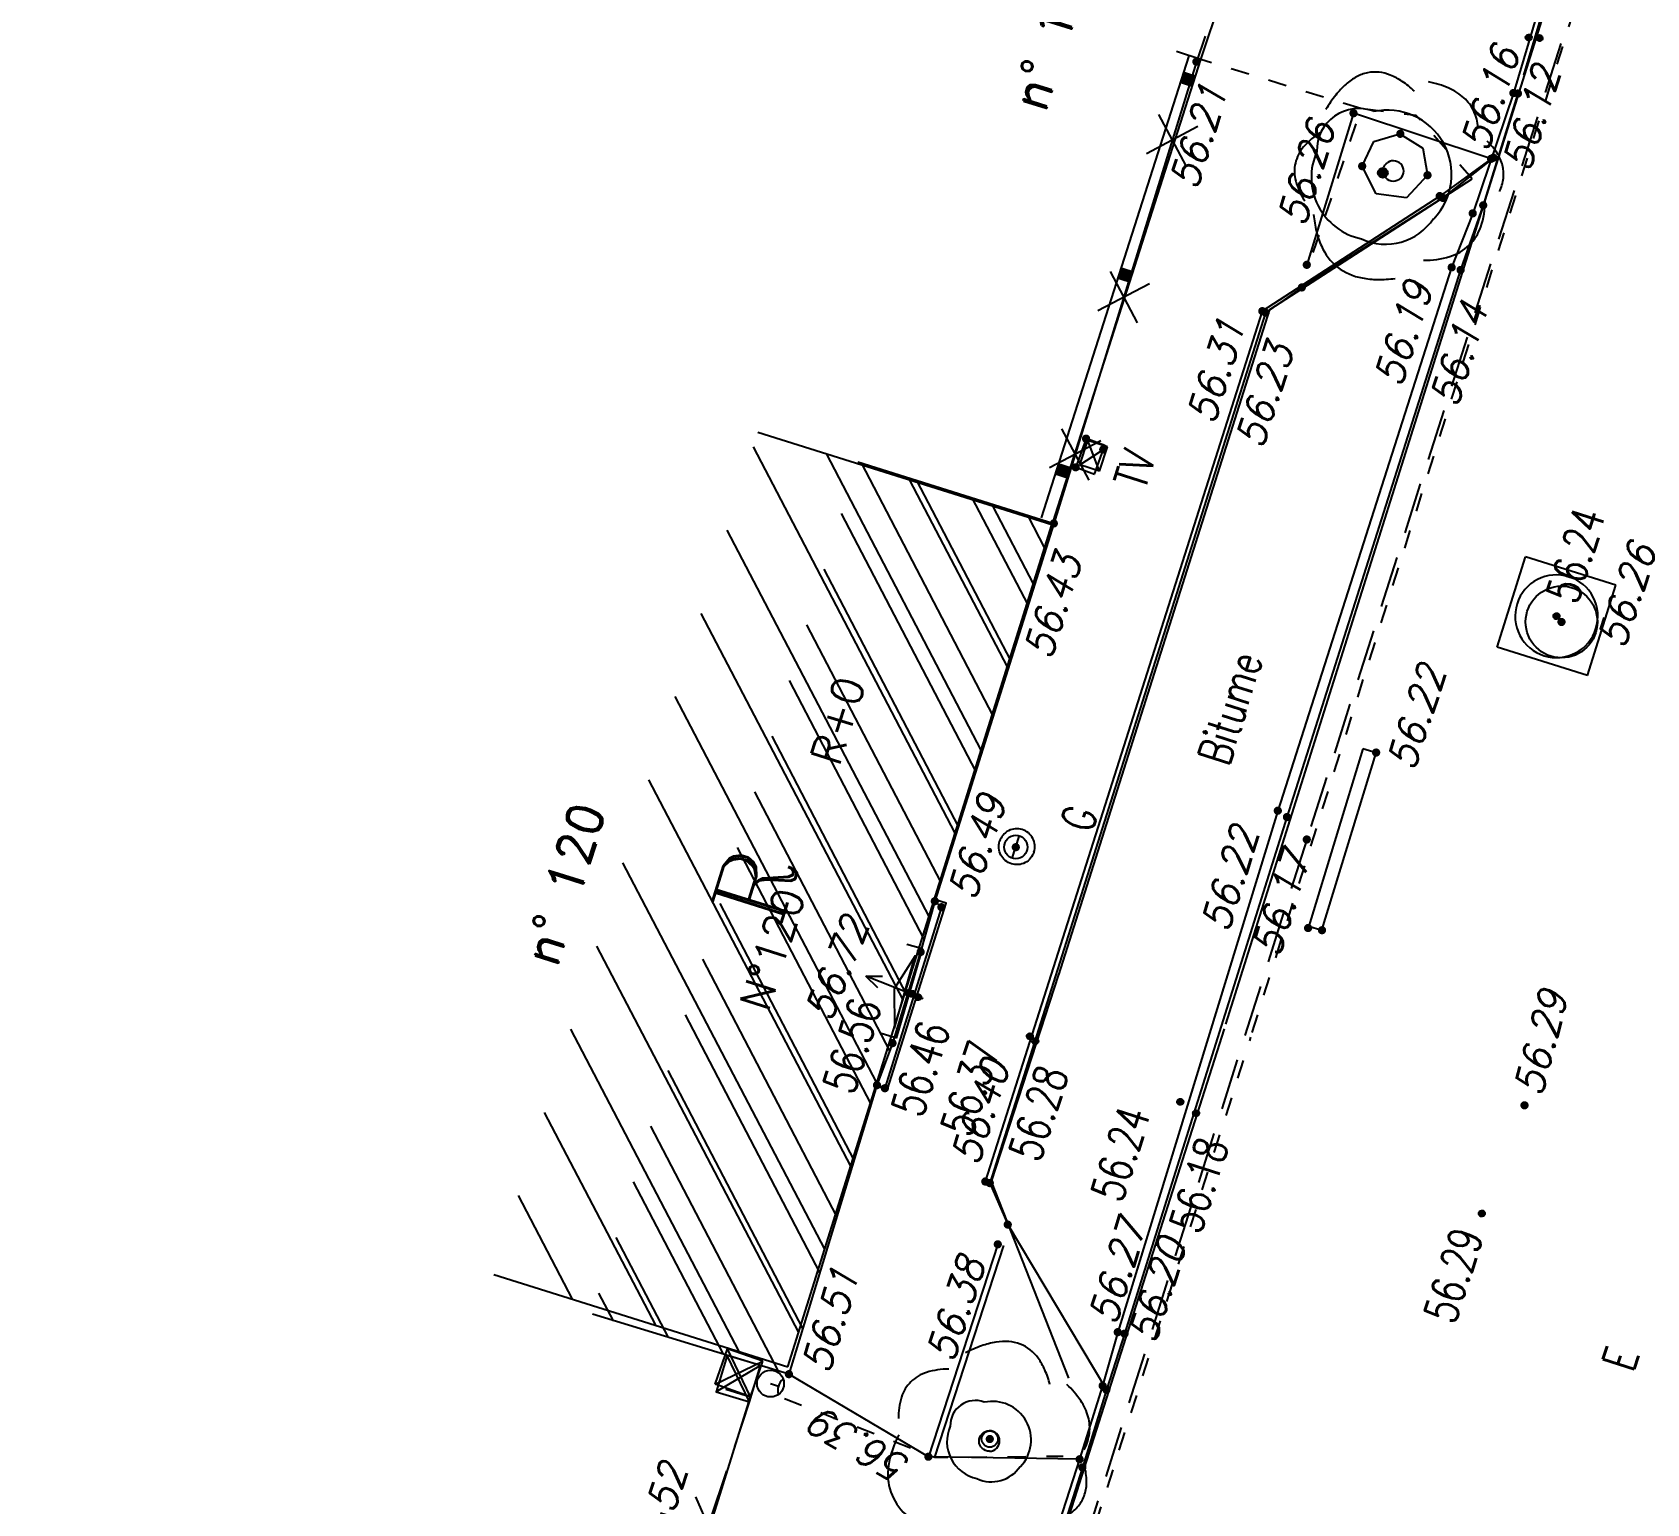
# Model space of a CAD drawing. Extents: x 661843 to 662062, y 6866352 to 6866909.
# Drawn here: x 661861.67 to 661877.38, y 6866415.74 to 6866430.06 of the extents above; entities that cross this region are included whole.
import ezdxf
from ezdxf.enums import TextEntityAlignment as Align

# ---------------------------------------------------------------- set-up
doc = ezdxf.new("R2010")
doc.units = 0
for name, pattern in [('CONTINU', [0]), ('DISCONTINU', [0.75, 0.5, -0.25]), ('JSI_TCO', [1, 0.5, 0.5]), ('JSI_TCO2', [1, 0.5, 0.5]), ('JSI_TIC', [0.2, 0.08, 0.01, -0.1, 0.01])]:
    doc.linetypes.add(name, pattern=pattern)
doc.layers.get('0').update_dxf_attribs({"linetype": 'CONTINUOUS'})
for name, color, linetype in [('ALTI', 140, 'CONTINUOUS'), ('BATI', 6, 'CONTINUOUS'), ('BORDURE', 7, 'CONTINU'), ('GEO_ALTI-PIC', 7, 'CONTINUOUS'), ('GEO_ALTI-PIC_REGARDS', 5, 'CONTINUOUS'), ('GEO_ALTI-PIC_SEUILS', 1, 'CONTINUOUS'), ('GEO_ALTICOT', 7, 'CONTINUOUS'), ('GEO_ARBRES', 3, 'CONTINUOUS'), ('GEO_BATI_DUR', 44, 'CONTINUOUS'), ('GEO_BATI_HACHURE', 44, 'CONTINUOUS'), ('GEO_BATI_NUMERO', 7, 'CONTINUOUS'), ('GEO_BATI_S', 44, 'CONTINUOUS'), ('GEO_BATI_SEUIL', 7, 'CONTINUOUS'), ('GEO_BATI_TEXTE', 7, 'CONTINUOUS'), ('GEO_BORDURE', 7, 'CONTINUOUS'), ('GEO_CHANGE_REVET', 252, 'DISCONTINU'), ('GEO_CLOTURE', 7, 'CONTINUOUS'), ('GEO_CLOTURE_S', 7, 'CONTINUOUS'), ('GEO_DIVERS', 7, 'CONTINUOUS'), ('GEO_ENTREE', 7, 'DISCONTINU'), ('GEO_EP_S', 5, 'CONTINUOUS'), ('GEO_ESCALIER', 7, 'CONTINUOUS'), ('GEO_GDF_S', 30, 'CONTINUOUS'), ('GEO_REGARD', 7, 'CONTINUOUS'), ('GEO_TROTTOIR_BAS', 7, 'CONTINUOUS'), ('GEO_TROTTOIR_BATEAU', 7, 'DISCONTINU'), ('GEO_TROTTOIR_HAUT', 252, 'CONTINUOUS'), ('HACHURE', 7, 'CONTINUOUS'), ('LIMITE', 7, 'CONTINUOUS'), ('OBJASS', 22, 'CONTINUOUS'), ('OBJDIVERS', 104, 'CONTINUOUS'), ('OBJEAU', 4, 'CONTINUOUS'), ('OBJGAZ', 30, 'CONTINUOUS'), ('TEXTE', 7, 'CONTINUOUS'), ('VEGETATION', 3, 'CONTINUOUS'), ('VOIRIE', 7, 'CONTINUOUS')]:
    doc.layers.add(name, color=color, linetype=linetype)
doc.styles.add('5-2', font='romand.shx', dxfattribs={"height": 0.35})
doc.styles.add('7-2', font='romanc.shx', dxfattribs={"height": 0.7})
doc.styles.add('ROMANS', font='romans.shx', dxfattribs={"width": 0.95, "oblique": 13.5, "height": 5})
doc.styles.get("Standard").update_dxf_attribs({"font": 'romans.shx'})

# ---------------------------------------------------------------- blocks, each defined once
blk = doc.blocks.new('PTTOPO')
at = {"color": 0, "const_width": 0.04}
blk.add_lwpolyline([(0, 0.02, 1), (0, -0.02, 1)], format="xyb", close=True, dxfattribs=at)
at = {"color": 0}
blk.add_point((0, 0), dxfattribs=at)
at = {"layer": 'GEO_ALTICOT', "style": 'ROMANS', "oblique": 13.5, "width": 0.95}
blk.add_attdef('ALT', text='', height=0.28, dxfattribs=at).set_placement((0.1, -0.1), align=Align.TOP_LEFT)
blk = doc.blocks.new('P350', base_point=(55.25, 52.5))
for p, q in [((56.249, 53.499), (55.25, 53.499)), ((55.25, 53.499), (55.25, 52.5)), ((56.249, 52.5), (56.249, 53.499)), ((55.25, 52.5), (56.249, 52.5))]:
    blk.add_line(p, q)
blk = doc.blocks.new('P402')
blk.add_circle((0, 0), 0.063)
for centre, radius, start, end in [((-0.09, 0.09), 0.814, 83.66, 186.35), ((0.18, 0.387), 0.544, 357.14, 109.34), ((0, -0.063), 0.833, 244.27, 30.44), ((-0.162, -0.09), 0.745, 173.05, 254.63)]:
    blk.add_arc(centre, radius, start, end)
blk = doc.blocks.new('P800')
blk.add_line((-0.148, 0), (0.148, 0))
blk.add_circle((0.002, 0), 0.152)
blk = doc.blocks.new('P013', base_point=(17.75, 45))
for p, q in [((17.709, 45.199), (17.75, 45.299)), ((17.75, 44.899), (17.75, 45.299)), ((17.75, 45.299), (17.789, 45.199))]:
    blk.add_line(p, q)
blk = doc.blocks.new('P401')
blk.add_circle((0, 0), 0.1062)
for centre, radius, start, end in [((-0.054, 0.054), 0.4878, 83.66, 186.35), ((0.108, 0.2322), 0.3258, 357.14, 109.34), ((0, -0.0378), 0.5004, 244.27, 30.44), ((-0.0972, -0.054), 0.4464, 173.05, 254.63)]:
    blk.add_arc(centre, radius, start, end)
blk = doc.blocks.new('P050', base_point=(17.75, 21))
blk.add_circle((17.75, 21), 0.349)
blk = doc.blocks.new('GEOCROIX')
at = {"color": 0, "linetype": 'BYBLOCK'}
for p, q in [((-0.5, 0.5), (0.5, -0.5)), ((-0.5, -0.5), (0.5, 0.5))]:
    blk.add_line(p, q, dxfattribs=at)
blk = doc.blocks.new('P361')
for p, q in [((0, 0.999), (0.999, 0)), ((0, 0), (0.999, 0.999))]:
    blk.add_line(p, q)
at = {"flags": 128}
blk.add_lwpolyline([(0.999, 0), (0.999, 0.999), (0, 0.999), (0, 0)], close=True, dxfattribs=at)
blk = doc.blocks.new('P051')
at = {"flags": 128}
blk.add_lwpolyline([(0, 0), (0, -0.081)], dxfattribs=at)
blk.add_circle((0, 0), 0.131)
blk.add_arc((0, -0.231), 0.15, 57.9336, 122.0664)
blk = doc.blocks.new('$B_200')
at = {"color": 0, "linetype": 'BYBLOCK', "flags": 128}
for points in [[(0, -0.5, -0.414214), (-0.5, 0, -0.414214), (0, 0.5)], [(0, -0.5, 0.414214), (0.5, 0, 0.414214), (0, 0.5)]]:
    blk.add_lwpolyline(points, format="xyb", dxfattribs=at)
blk = doc.blocks.new('$B_220')
at = {"color": 0, "linetype": 'BYBLOCK', "flags": 128}
for points in [[(0.2972, 0.2716, 0.039633), (0.2729, 0.3437, 0.053426), (0.2409, 0.4008, 0.147584), (0.1538, 0.4704, 0.071882), (0.0987, 0.4828, 0.058066), (0.0359, 0.4803, 0.043501), (-0.0346, 0.4629, 0.032041), (-0.1128, 0.4306)], [(-0.195, 0.3513, 0.077685), (-0.3026, 0.3364, 0.115926), (-0.3794, 0.2917, 0.119307), (-0.4255, 0.2171, 0.082378), (-0.4409, 0.1128)], [(0.4613, -0.0462, 0.087593), (0.487, 0.0333, 0.096392), (0.4819, 0.1128, 0.080457), (0.446, 0.1922, 0.056881), (0.3794, 0.2716)], [(-0.4409, 0.0334, 0.03619), (-0.4742, -0.0436, 0.046233), (-0.4922, -0.1156, 0.121403), (-0.4819, -0.2447, 0.119181), (-0.4102, -0.354, 0.044648), (-0.3512, -0.4012, 0.034835), (-0.2769, -0.4434)], [(0.3794, -0.3641, 0.076898), (0.4306, -0.3193, 0.090424), (0.4613, -0.2646, 0.083207), (0.4715, -0.2001, 0.062964), (0.4613, -0.1256)], [(-0.1128, -0.4434, 0.078382), (0.005, -0.498, 0.113914), (0.1127, -0.503, 0.115194), (0.21, -0.4583, 0.080222), (0.2972, -0.3641)]]:
    blk.add_lwpolyline(points, format="xyb", dxfattribs=at)
blk = doc.blocks.new('$B_030')
at = {"color": 0, "linetype": 'BYBLOCK', "flags": 128}
for points in [[(0, 0), (0, 1)], [(0, 1), (1, 1)], [(0, 1), (1, 0)], [(0, 0), (1, 1)], [(1, 0), (1, 1)], [(0, 0), (1, 0)]]:
    blk.add_lwpolyline(points, dxfattribs=at)
blk = doc.blocks.new('$B_020')
at = {"color": 0, "linetype": 'BYBLOCK', "flags": 128}
for points in [[(0, 0), (0, 1)], [(0, 1), (1, 1)], [(1, 0), (1, 1)], [(0, 0), (1, 0)]]:
    blk.add_lwpolyline(points, dxfattribs=at)
for points in [[(0.5, 0.0625, -0.4142136), (0.0625, 0.5, -0.4142136), (0.5, 0.9375)], [(0.5, 0.0625, 0.4142136), (0.9375, 0.5, 0.4142136), (0.5, 0.9375)]]:
    blk.add_lwpolyline(points, format="xyb", dxfattribs=at)
blk = doc.blocks.new('$B_028')
at = {"color": 0, "linetype": 'BYBLOCK', "flags": 128}
for points in [[(0, 0.5), (0, -0.5), (0.0938, -0.0625)], [(-0.5, -0.5), (-0.5, 0)], [(0.5, 0), (0.5, -0.5)], [(-0.0937, -0.0625), (0, -0.5)], [(-0.5, -0.5), (0.5, -0.5)]]:
    blk.add_lwpolyline(points, dxfattribs=at)
blk = doc.blocks.new('$B_027')
at = {"color": 0, "linetype": 'BYBLOCK', "flags": 128}
for points in [[(-0.5, -0.5), (0.5, -0.5), (0.5, -0.188)], [(-0.5, -0.5), (-0.5, -0.188)]]:
    blk.add_lwpolyline(points, dxfattribs=at)
blk.add_lwpolyline([(-0.406, -0.406), (0.406, -0.406), (0, -0.188)], close=True, dxfattribs=at)
blk = doc.blocks.new('$B_210')
at = {"linetype": 'CONTINUOUS'}
blk.add_hatch(color=0, dxfattribs=at).paths.add_polyline_path([(0, -0.5, -1), (0, 0.5, -1)])
at = {"color": 0, "linetype": 'BYBLOCK', "flags": 128}
blk.add_lwpolyline([(0, -0.5, -1), (0, 0.5, -1)], format="xyb", close=True, dxfattribs=at)
blk = doc.blocks.new('GEOCARR1')
at = {"const_width": 1}
blk.add_lwpolyline([(0, 0), (0, 1)], dxfattribs=at)

msp = doc.modelspace()

# ---------------------------------------------------------------- hatches: boundary and pattern name
at = {"layer": 'GEO_BATI_HACHURE'}
h = msp.add_hatch(dxfattribs=at)
h.set_pattern_fill('_U', color=256, scale=0.4, angle=-62.4747, style=0, pattern_type=0)
h.set_pattern_definition([(297.525304503, (0, 0), (0.354722726736, 0.184856125507), [])])
h.paths.add_polyline_path([(661871.611, 6866425.276), (661870.453, 6866421.599), (661870.315, 6866421.105), (661870.041, 6866420.218), (661869.89, 6866419.809), (661869.033, 6866416.996), (661867.12, 6866417.579), (661869.703, 6866425.876)])
at = {"layer": 'HACHURE', "linetype": 'CONTINUOUS', "ltscale": 2}
h = msp.add_hatch(dxfattribs=at)
h.set_pattern_fill('_USER', color=256, scale=0.6, angle=117.5895, style=0, pattern_type=0)
h.set_pattern_definition([(117.5895, (661958.265, 6866695.073), (-0.531773, -0.2778803), [])])
h.paths.add_polyline_path([(661869.024, 6866417.069), (661866.161, 6866417.966), (661868.731, 6866426.16), (661871.593, 6866425.262)])

# ---------------------------------------------------------------- linework, layer by layer
at = {"layer": 'BATI', "linetype": 'JSI_TCO2', "ltscale": 2, "elevation": 57.333, "flags": 128}
for points in [[(661871.593, 6866425.262), (661868.731, 6866426.16)], [(661869.024, 6866417.069), (661871.593, 6866425.262)], [(661866.161, 6866417.966), (661869.024, 6866417.069)]]:
    msp.add_lwpolyline(points, dxfattribs=at)
at = {"layer": 'BATI', "elevation": 57.333, "flags": 128}
msp.add_lwpolyline([(661869.882, 6866419.804), (661869.994, 6866419.769), (661870.562, 6866421.581), (661870.45, 6866421.616)], dxfattribs=at)
at = {"layer": 'BORDURE', "linetype": 'JSI_TCO', "ltscale": 2, "elevation": 57.333, "flags": 128}
for points in [[(661873.284, 6866420.403), (661876.968, 6866432.104), (661884.421, 6866455.611), (661886.063, 6866460.763), (661891.968, 6866479.359), (661905.43, 6866521.805), (661911.016, 6866539.446), (661911.398, 6866540.649, 0.028949), (661911.49, 6866541.018, 0.022625), (661911.552, 6866541.445, 0.017901), (661911.582, 6866541.928, 0.01438), (661911.581, 6866542.468, 0.023859), (661911.543, 6866542.974, 0.026093), (661911.459, 6866543.452, 0.033463), (661911.298, 6866543.982, 0.035211), (661911.071, 6866544.473, 0.044825), (661910.434, 6866545.419, 0.031728), (661909.86, 6866546.04, 0.020083), (661909.5, 6866546.357, 0.025489), (661909.157, 6866546.608, 0.032621), (661908.83, 6866546.794, 0.041564), (661908.52, 6866546.914), (661890.814, 6866552.024)], [(661845.99, 6866380.845), (661855.587, 6866378.808, 0.027837), (661855.92, 6866378.758, 0.020398), (661856.314, 6866378.738, 0.015403), (661856.767, 6866378.746, 0.011959), (661857.28, 6866378.783, 0.054554), (661858.024, 6866378.937, 0.047423), (661858.703, 6866379.231, 0.041287), (661859.364, 6866379.67, 0.015476), (661859.69, 6866379.943, 0.017391), (661859.981, 6866380.22, 0.019482), (661860.236, 6866380.501, 0.021695), (661860.454, 6866380.787, 0.044449), (661860.755, 6866381.309, 0.010857), (661861.089, 6866382.072, 0.008318), (661861.211, 6866382.386, 0.011712), (661861.303, 6866382.654), (661867.503, 6866402.271), (661873.272, 6866420.357)]]:
    msp.add_lwpolyline(points, format="xyb", dxfattribs=at)
for points in [[(661871.659, 6866420.882), (661873.714, 6866427.359), (661875.681, 6866428.63)], [(661871.757, 6866416.956), (661871.006, 6866418.872), (661871.66, 6866420.887)], [(661870.452, 6866416.187), (661871.126, 6866418.249)]]:
    msp.add_lwpolyline(points, dxfattribs=at)
at = {"layer": 'GEO_BATI_DUR'}
for p, q in [((661869.703, 6866425.876, 56.43), (661871.611, 6866425.276, 56.43)), ((661871.611, 6866425.276, 56.43), (661870.453, 6866421.599, 56.495)), ((661870.453, 6866421.599, 56.495), (661870.315, 6866421.105, 56.471)), ((661870.315, 6866421.105, 56.471), (661870.041, 6866420.218, 56.494)), ((661870.041, 6866420.218, 56.494), (661869.89, 6866419.809, 56.492)), ((661869.89, 6866419.809, 56.492), (661869.033, 6866416.996, 56.506)), ((661869.033, 6866416.996, 56.43), (661867.12, 6866417.579, 56.43))]:
    msp.add_line(p, q, dxfattribs=at)
at = {"layer": 'GEO_BORDURE'}
for points in [[(661875.867, 6866428.825, 56.251), (661874.528, 6866429.268, 56.257), (661874.073, 6866427.793, 56.306)], [(661871.066, 6866418.26, 56.378), (661870.39, 6866416.193, 56.393)], [(661871.862, 6866416.168, 56.345), (661870.39, 6866416.193, 56.393), (661869.033, 6866416.996, 56.506)]]:
    msp.add_polyline3d(points, dxfattribs=at)
at = {"layer": 'GEO_CHANGE_REVET'}
for points in [[(661883.738, 6866452.611, 55.974), (661880.375, 6866441.993, 56.038), (661877.231, 6866432.09, 56.127), (661874.073, 6866422.2, 56.186), (661870.208, 6866409.956, 56.255), (661866.912, 6866399.637, 56.304), (661863.488, 6866388.881, 56.379), (661861.438, 6866382.509, 56.439), (661861.016, 6866381.209, 56.452), (661860.246, 6866380.082, 56.464), (661859.189, 6866379.216, 56.477), (661858.022, 6866378.726, 56.461), (661856.773, 6866378.523, 56.444), (661855.51, 6866378.62, 56.428), (661849.1, 6866379.976, 56.366)], [(661874.612, 6866428.753, 56.261), (661874.724, 6866428.994, 56.261), (661874.979, 6866429.069, 56.261), (661875.204, 6866428.928, 56.262), (661875.248, 6866428.665, 56.262), (661875.045, 6866428.444, 56.262), (661874.748, 6866428.485, 56.261), (661874.612, 6866428.753, 56.261)]]:
    msp.add_polyline3d(points, dxfattribs=at)
at = {"layer": 'GEO_CLOTURE'}
msp.add_polyline3d([(661872.999, 6866429.77, 56.208), (661871.611, 6866425.276, 56.43)], dxfattribs=at)
at = {"layer": 'GEO_ENTREE'}
for points in [[(661873.803, 6866432.15, 56.206), (661872.999, 6866429.77, 56.208)], [(661867.8, 6866414.157, 56.506), (661868.649, 6866416.727, 56.43)]]:
    msp.add_polyline3d(points, dxfattribs=at)
at = {"layer": 'GEO_ESCALIER'}
msp.add_polyline3d([(661870.453, 6866421.599, 56.495), (661870.517, 6866421.541, 56.484), (661869.967, 6866419.779, 56.491), (661869.89, 6866419.809, 56.492)], dxfattribs=at)
at = {"layer": 'GEO_TROTTOIR_BAS'}
for points in [[(661876.128, 6866429.46, 56.123), (661875.79, 6866428.372, 56.129), (661875.79, 6866428.372, 56.129), (661875.57, 6866427.743, 56.136), (661873.88, 6866422.418, 56.169), (661872.299, 6866417.39, 56.198)], [(661875.89, 6866428.835, 56.123), (661875.398, 6866428.444, 56.251)], [(661875.398, 6866428.444, 56.251), (661874.025, 6866427.573, 56.221), (661873.672, 6866427.327, 56.231), (661870.988, 6866418.856, 56.292), (661871.163, 6866418.452, 56.297), (661872.123, 6866416.844, 56.201)], [(661872.299, 6866417.39, 56.198), (661872.123, 6866416.844, 56.201), (661871.889, 6866416.089, 56.205), (661871.657, 6866415.356, 56.206)]]:
    msp.add_polyline3d(points, dxfattribs=at)
at = {"layer": 'GEO_TROTTOIR_BATEAU'}
msp.add_polyline3d([(661876.681, 6866431.3, 56.099), (661876.324, 6866430.117, 56.113), (661876.128, 6866429.46, 56.123)], dxfattribs=at)
at = {"layer": 'GEO_TROTTOIR_HAUT'}
for points in [[(661883.409, 6866452.715, 56.111), (661880.671, 6866443.944, 56.158), (661880.47, 6866443.326, 56.092), (661879.879, 6866441.499, 56.082), (661879.408, 6866439.919, 56.094), (661879.19, 6866439.226, 56.172), (661876.926, 6866432.166, 56.239), (661876.639, 6866431.299, 56.166), (661876.378, 6866430.445, 56.164), (661876.084, 6866429.465, 56.164), (661875.688, 6866428.294, 56.251)], [(661875.867, 6866428.825, 56.251), (661875.367, 6866428.462, 56.282), (661873.64, 6866427.342, 56.309)], [(661875.688, 6866428.294, 56.251), (661875.483, 6866427.768, 56.193), (661873.791, 6866422.48, 56.221), (661872.233, 6866417.405, 56.27), (661872.086, 6866416.883, 56.333), (661871.862, 6866416.168, 56.345), (661871.598, 6866415.354, 56.289), (661871.262, 6866414.264, 56.294), (661871.059, 6866413.56, 56.297), (661870.8, 6866412.889, 56.355), (661869.941, 6866410.03, 56.365), (661869.006, 6866407.106, 56.374), (661868.74, 6866406.372, 56.317), (661868.015, 6866404.033, 56.339), (661867.796, 6866403.364, 56.401), (661867.596, 6866402.776, 56.407)], [(661873.64, 6866427.342, 56.309), (661870.944, 6866418.871, 56.399)]]:
    msp.add_polyline3d(points, dxfattribs=at)
at = {"layer": 'LIMITE', "ltscale": 2, "elevation": 57.333, "flags": 128}
msp.add_lwpolyline([(661871.492, 6866425.33), (661872.928, 6866429.828)], dxfattribs=at)
at = {"layer": 'LIMITE', "linetype": 'CONTINUOUS', "ltscale": 2, "elevation": 57.333, "flags": 128}
msp.add_lwpolyline([(661871.606, 6866425.293), (661873.042, 6866429.791)], dxfattribs=at)
at = {"layer": 'VOIRIE', "linetype": 'JSI_TIC', "ltscale": 2, "elevation": 57.333, "flags": 128}
for points in [[(661873.542, 6866420.322), (661877.226, 6866432.022), (661884.678, 6866455.529), (661886.321, 6866460.681), (661892.226, 6866479.277), (661905.688, 6866521.724), (661911.273, 6866539.365), (661911.655, 6866540.567, 0.028529), (661911.754, 6866540.958, 0.022609), (661911.819, 6866541.407, 0.018086), (661911.852, 6866541.913, 0.014656), (661911.851, 6866542.476, 0.023976), (661911.811, 6866543.009, 0.026092), (661911.721, 6866543.513, 0.033534), (661911.55, 6866544.079, 0.035162), (661911.308, 6866544.603, 0.044895), (661910.643, 6866545.59, 0.031859), (661910.046, 6866546.235, 0.020254), (661909.668, 6866546.568, 0.025386), (661909.305, 6866546.834, 0.03313), (661908.943, 6866547.04, 0.041214), (661908.595, 6866547.174), (661890.889, 6866552.284)], [(661845.901, 6866380.588), (661855.531, 6866378.544, 0.027666), (661855.89, 6866378.49, 0.020699), (661856.31, 6866378.468, 0.015349), (661856.778, 6866378.476, 0.012006), (661857.305, 6866378.514, 0.054512), (661858.107, 6866378.68, 0.047216), (661858.83, 6866378.992, 0.041441), (661859.531, 6866379.458, 0.01561), (661859.873, 6866379.744, 0.017458), (661860.177, 6866380.035, 0.019452), (661860.445, 6866380.331, 0.021531), (661860.676, 6866380.633, 0.044427), (661861, 6866381.196, 0.010996), (661861.341, 6866381.975, 0.008346), (661861.466, 6866382.296, 0.011644), (661861.561, 6866382.573), (661867.76, 6866402.19), (661873.53, 6866420.275)]]:
    msp.add_lwpolyline(points, format="xyb", dxfattribs=at)
for points in [[(661874.6, 6866429.313), (661873.042, 6866429.791)], [(661875.681, 6866428.63), (661875.139, 6866429.245), (661874.6, 6866429.313), (661874.084, 6866427.763)], [(661868.989, 6866416.761), (661870.452, 6866416.187), (661871.703, 6866416.198)]]:
    msp.add_lwpolyline(points, dxfattribs=at)

# ---------------------------------------------------------------- block references
at = {"layer": 'ALTI', "linetype": 'CONTINUOUS'}
for p, xscale, yscale, rotation in [((661876.233, 6866430.006, 57.333), 0.0600000000047687, 0.0600000000047687, 72.5231406608875), ((661876.337, 6866430, 57.333), 0.0600000000047687, 0.0600000000047687, 72.5231406608875), ((661876.503, 6866424.373, 57.333), 0.0599999996167889, 0.0599999996167889, 72.52317737356431), ((661870.233, 6866420.698, 57.333), 0.0600000002587579, 0.0600000002587579, 72.58417245097094), ((661870.29, 6866420.665, 57.333), 0.0600000002587579, 0.0600000002587579, 72.58417245097094), ((661871.377, 6866420.284, 57.333), 0.0599999995882398, 0.0599999995882398, 72.02121685120248), ((661871.431, 6866420.237, 57.333), 0.0599999995882398, 0.0599999995882398, 72.02121685120248), ((661872.842, 6866419.646, 57.333), 0.0600000000133975, 0.0600000000133975, 72.30699656637948), ((661872.995, 6866419.535, 57.333), 0.0600000000133975, 0.0600000000133975, 72.30699656637948), ((661875.777, 6866418.56, 57.333), 0.0599999996996424, 0.0599999996996424, 72.30692727483465)]:
    msp.add_blockref('$B_210', p, dxfattribs=dict(at, xscale=xscale, yscale=yscale, rotation=rotation))
at = {"layer": 'GEO_ALTI-PIC'}
ref = msp.add_blockref('PTTOPO', (661876.084, 6866429.465, 56.164), dxfattribs=at)
ref.add_attrib('ALT', '56.16', dxfattribs={"layer": 'GEO_ALTICOT', "height": 0.28, "rotation": 72.0122, "style": 'ROMANS', "oblique": 13.5, "width": 0.95}).set_placement((661875.566, 6866428.969, 56.164), align=Align.TOP_LEFT)
ref = msp.add_blockref('PTTOPO', (661872.999, 6866429.77, 56.208), dxfattribs=at)
ref.add_attrib('ALT', '56.21', dxfattribs={"layer": 'GEO_ALTICOT', "height": 0.28, "rotation": 72.8385, "style": 'ROMANS', "oblique": 13.5, "width": 0.95}).set_placement((661872.734, 6866428.595, 56.208), align=Align.TOP_LEFT)
ref = msp.add_blockref('PTTOPO', (661876.128, 6866429.46, 56.123), dxfattribs=at)
ref.add_attrib('ALT', '56.12', dxfattribs={"layer": 'GEO_ALTICOT', "height": 0.28, "rotation": 72.7042, "style": 'ROMANS', "oblique": 13.5, "width": 0.95}).set_placement((661875.973, 6866428.773, 56.123), align=Align.TOP_LEFT)
ref = msp.add_blockref('PTTOPO', (661874.528, 6866429.268, 56.257), dxfattribs=at)
ref.add_attrib('ALT', '56.26', dxfattribs={"layer": 'GEO_ALTICOT', "height": 0.28, "rotation": 72.8522, "style": 'ROMANS', "oblique": 13.5, "width": 0.95}).set_placement((661873.784, 6866428.238, 56.257), align=Align.TOP_LEFT)
for p in [(661874.983, 6866429.068, 56.26), (661875.867, 6866428.825, 56.251), (661875.89, 6866428.835, 56.123), (661874.612, 6866428.753, 56.261), (661874.813, 6866428.688, 56.248), (661875.248, 6866428.665, 56.262), (661875.367, 6866428.462, 56.282), (661875.398, 6866428.444, 56.251), (661875.79, 6866428.372, 56.129), (661875.688, 6866428.294, 56.251), (661874.073, 6866427.793, 56.306), (661874.025, 6866427.573, 56.221), (661871.925, 6866426.101, 56.429), (661872.092, 6866425.995, 56.412), (661871.824, 6866425.822, 56.429), (661871.241, 6866422.125, 56.419), (661874.073, 6866422.2, 56.186), (661870.517, 6866421.541, 56.484), (661874.086, 6866421.338, 56.231), (661874.221, 6866421.317, 56.234), (661870.315, 6866421.105, 56.471), (661870.041, 6866420.218, 56.494), (661869.89, 6866419.809, 56.492), (661869.967, 6866419.779, 56.491), (661870.988, 6866418.856, 56.292), (661871.163, 6866418.452, 56.297), (661872.086, 6866416.883, 56.333), (661872.123, 6866416.844, 56.201), (661870.988, 6866416.365, 56.359), (661871.862, 6866416.168, 56.345), (661871.889, 6866416.089, 56.205)]:
    msp.add_blockref('PTTOPO', p, dxfattribs=at)
ref = msp.add_blockref('PTTOPO', (661875.483, 6866427.768, 56.193), dxfattribs=at)
ref.add_attrib('ALT', '56.19', dxfattribs={"layer": 'GEO_ALTICOT', "height": 0.28, "rotation": 72.2604, "style": 'ROMANS', "oblique": 13.5, "width": 0.95}).set_placement((661874.723, 6866426.679, 56.193), align=Align.TOP_LEFT)
ref = msp.add_blockref('PTTOPO', (661875.57, 6866427.743, 56.136), dxfattribs=at)
ref.add_attrib('ALT', '56.14', dxfattribs={"layer": 'GEO_ALTICOT', "height": 0.28, "rotation": 72.3904, "style": 'ROMANS', "oblique": 13.5, "width": 0.95}).set_placement((661875.267, 6866426.48, 56.136), align=Align.TOP_LEFT)
ref = msp.add_blockref('PTTOPO', (661873.64, 6866427.342, 56.309), dxfattribs=at)
ref.add_attrib('ALT', '56.31', dxfattribs={"layer": 'GEO_ALTICOT', "height": 0.28, "rotation": 72.3441, "style": 'ROMANS', "oblique": 13.5, "width": 0.95}).set_placement((661872.902, 6866426.316, 56.309), align=Align.TOP_LEFT)
ref = msp.add_blockref('PTTOPO', (661873.672, 6866427.327, 56.231), dxfattribs=at)
ref.add_attrib('ALT', '56.23', dxfattribs={"layer": 'GEO_ALTICOT', "height": 0.28, "rotation": 72.4204, "style": 'ROMANS', "oblique": 13.5, "width": 0.95}).set_placement((661873.374, 6866426.077, 56.231), align=Align.TOP_LEFT)
ref = msp.add_blockref('PTTOPO', (661871.611, 6866425.276, 56.43), dxfattribs=at)
ref.add_attrib('ALT', '56.43', dxfattribs={"layer": 'GEO_ALTICOT', "height": 0.28, "rotation": 72.5253, "style": 'ROMANS', "oblique": 13.5, "width": 0.95}).set_placement((661871.315, 6866424.025, 56.43), align=Align.TOP_LEFT)
ref = msp.add_blockref('PTTOPO', (661874.748, 6866423.046, 56.224), dxfattribs=at)
ref.add_attrib('ALT', '56.22', dxfattribs={"layer": 'GEO_ALTICOT', "height": 0.28, "rotation": 72, "style": 'ROMANS', "oblique": 13.5, "width": 0.95}).set_placement((661874.848, 6866422.946, 56.224), align=Align.TOP_LEFT)
ref = msp.add_blockref('PTTOPO', (661870.453, 6866421.599, 56.495), dxfattribs=at)
ref.add_attrib('ALT', '56.49', dxfattribs={"layer": 'GEO_ALTICOT', "height": 0.28, "rotation": 72.5253, "style": 'ROMANS', "oblique": 13.5, "width": 0.95}).set_placement((661870.577, 6866421.681, 56.495), align=Align.TOP_LEFT)
ref = msp.add_blockref('PTTOPO', (661873.791, 6866422.48, 56.221), dxfattribs=at)
ref.add_attrib('ALT', '56.22', dxfattribs={"layer": 'GEO_ALTICOT', "height": 0.28, "rotation": 72.9349, "style": 'ROMANS', "oblique": 13.5, "width": 0.95}).set_placement((661873.04, 6866421.369, 56.221), align=Align.TOP_LEFT)
ref = msp.add_blockref('PTTOPO', (661873.88, 6866422.418, 56.169), dxfattribs=at)
ref.add_attrib('ALT', '56.17', dxfattribs={"layer": 'GEO_ALTICOT', "height": 0.28, "rotation": 72.5418, "style": 'ROMANS', "oblique": 13.5, "width": 0.95}).set_placement((661873.536, 6866421.13, 56.169), align=Align.TOP_LEFT)
ref = msp.add_blockref('PTTOPO', (661876.192, 6866419.613, 56.287), dxfattribs=at)
ref.add_attrib('ALT', '56.29', dxfattribs={"layer": 'GEO_ALTICOT', "height": 0.28, "rotation": 75.475, "style": 'ROMANS', "oblique": 13.5, "width": 0.95}).set_placement((661876.086, 6866419.76, 56.287), align=Align.TOP_LEFT)
ref = msp.add_blockref('PTTOPO', (661870.944, 6866418.871, 56.399), dxfattribs=at)
ref.add_attrib('ALT', '56.40', dxfattribs={"layer": 'GEO_ALTICOT', "height": 0.28, "rotation": 72.3441, "style": 'ROMANS', "oblique": 13.5, "width": 0.95}).set_placement((661870.606, 6866419.101, 56.399), align=Align.TOP_LEFT)
ref = msp.add_blockref('PTTOPO', (661872.233, 6866417.405, 56.27), dxfattribs=at)
ref.add_attrib('ALT', '56.27', dxfattribs={"layer": 'GEO_ALTICOT', "height": 0.28, "rotation": 73.0971, "style": 'ROMANS', "oblique": 13.5, "width": 0.95}).set_placement((661871.946, 6866417.545, 56.27), align=Align.TOP_LEFT)
ref = msp.add_blockref('PTTOPO', (661872.299, 6866417.39, 56.198), dxfattribs=at)
ref.add_attrib('ALT', '56.20', dxfattribs={"layer": 'GEO_ALTICOT', "height": 0.28, "rotation": 72.5418, "style": 'ROMANS', "oblique": 13.5, "width": 0.95}).set_placement((661872.33, 6866417.367, 56.198), align=Align.TOP_LEFT)
ref = msp.add_blockref('PTTOPO', (661871.066, 6866418.26, 56.378), dxfattribs=at)
ref.add_attrib('ALT', '56.38', dxfattribs={"layer": 'GEO_ALTICOT', "height": 0.28, "rotation": 71.8984, "style": 'ROMANS', "oblique": 13.5, "width": 0.95}).set_placement((661870.365, 6866417.188, 56.378), align=Align.TOP_LEFT)
ref = msp.add_blockref('PTTOPO', (661869.033, 6866416.996, 56.506), dxfattribs=at)
ref.add_attrib('ALT', '56.51', dxfattribs={"layer": 'GEO_ALTICOT', "height": 0.28, "rotation": 73.0607, "style": 'ROMANS', "oblique": 13.5, "width": 0.95}).set_placement((661869.154, 6866417.073, 56.506), align=Align.TOP_LEFT)
ref = msp.add_blockref('PTTOPO', (661870.39, 6866416.193, 56.393), dxfattribs=at)
ref.add_attrib('ALT', '56.39', dxfattribs={"layer": 'GEO_ALTICOT', "height": 0.28, "rotation": 149.4039, "style": 'ROMANS', "oblique": 13.5, "width": 0.95}).set_placement((661870.092, 6866415.915, 56.393), align=Align.TOP_LEFT)
at = {"layer": 'GEO_ALTI-PIC_REGARDS'}
ref = msp.add_blockref('PTTOPO', (661876.552, 6866424.317, 56.263), dxfattribs=at)
ref.add_attrib('ALT', '56.26', dxfattribs={"layer": 'GEO_ALTICOT', "height": 0.28, "rotation": 72, "style": 'ROMANS', "oblique": 13.5, "width": 0.95}).set_placement((661876.896, 6866424.133, 56.263), align=Align.TOP_LEFT)
at = {"layer": 'GEO_ALTI-PIC_SEUILS'}
ref = msp.add_blockref('PTTOPO', (661870.2, 6866420.705, 56.721), dxfattribs=at)
ref.add_attrib('ALT', '56.72', dxfattribs={"layer": 'GEO_ALTICOT', "height": 0.28, "rotation": 68.4903, "style": 'ROMANS', "oblique": 13.5, "width": 0.95}).set_placement((661869.181, 6866420.519, 56.721), align=Align.TOP_LEFT)
ref = msp.add_blockref('PTTOPO', (661868.471, 6866415.424, 56.524), dxfattribs=at)
ref.add_attrib('ALT', '56.52', dxfattribs={"layer": 'GEO_ALTICOT', "height": 0.28, "rotation": 71.8883, "style": 'ROMANS', "oblique": 13.5, "width": 0.95}).set_placement((661867.465, 6866415.178, 56.524), align=Align.TOP_LEFT)
at = {"layer": 'GEO_ARBRES', "xscale": 0.7500000000838128, "yscale": 0.7500000000838128, "zscale": 0.7500000000838128, "rotation": 72.00000000322989}
for name, p in [('P402', (661874.813, 6866428.688, 56.248)), ('P401', (661870.988, 6866416.365, 56.359))]:
    msp.add_blockref(name, p, dxfattribs=at)
at = {"layer": 'GEO_BATI_S', "xscale": 0.3399999999233065, "yscale": 0.3700000001117587, "rotation": 163.009792359624}
msp.add_blockref('P361', (661868.757, 6866417.08), dxfattribs=at)
at = {"layer": 'GEO_BATI_SEUIL', "xscale": 1.499999999769715, "yscale": 1.499999999769715, "zscale": 1.499999999769715, "rotation": 68.49029888088154}
msp.add_blockref('P013', (661870.2, 6866420.705, 56.721), dxfattribs=at)
at = {"layer": 'GEO_CLOTURE_S', "xscale": 0.3999999997093515, "yscale": 0.3999999997093515, "zscale": 0.3999999997093515, "rotation": 252.8385261673004}
for p in [(661872.763, 6866429.006), (661872.291, 6866427.477), (661871.819, 6866425.948)]:
    msp.add_blockref('GEOCROIX', p, dxfattribs=at)
at = {"layer": 'GEO_DIVERS'}
for p, xscale, yscale, rotation in [((661871.925, 6866426.101, 56.429), 0.2970008245347517, 0.1933241430670023, 250.1190806733719), ((661874.221, 6866421.317, 56.234), 1.806707911985136, 0.1348825106397271, 73.04742443453304)]:
    msp.add_blockref('P350', p, dxfattribs=dict(at, xscale=xscale, yscale=yscale, rotation=rotation))
at = {"layer": 'GEO_EP_S', "rotation": 72.00000001718455}
msp.add_blockref('P051', (661868.854, 6866416.905), dxfattribs=at)
at = {"layer": 'GEO_GDF_S', "xscale": 0.7500000000838128, "yscale": 0.7500000000838128, "zscale": 0.7500000000838128, "rotation": 72.00000000322989}
msp.add_blockref('P800', (661871.241, 6866422.125, 56.419), dxfattribs=at)
at = {"layer": 'GEO_REGARD', "rotation": 72.00000001718455}
msp.add_blockref('P050', (661876.552, 6866424.317, 56.263), dxfattribs=at)
at = {"layer": 'LIMITE', "linetype": 'CONTINUOUS'}
for name, p, xscale, yscale, rotation in [('$B_028', (661873.201, 6866431.053, 57.333), 2.494845602549593, 0.5000000000742785, 71.48635505198365), ('$B_027', (661869.966, 6866420.771, 57.333), 0.9030214395676053, 0.5000000000742785, 73.88209498282181), ('$B_030', (661868.659, 6866416.777, 57.333), 0.3654391327265936, 0.3654000000334668, 70.74686912018909), ('$B_028', (661868.021, 6866415.571, 57.333), 2.682246731424166, 0.5000000000742785, 72.68447819624446)]:
    msp.add_blockref(name, p, dxfattribs=dict(at, xscale=xscale, yscale=yscale, rotation=rotation))
at = {"layer": 'LIMITE', "ltscale": 2, "xscale": 0.119999999729048, "yscale": 0.119999999729048, "zscale": 0.119999999729048, "rotation": 72.30132382192505}
for p in [(661872.975, 6866429.58, 57.333), (661872.367, 6866427.675, 57.333), (661871.758, 6866425.769, 57.333)]:
    msp.add_blockref('GEOCARR1', p, dxfattribs=at)
at = {"layer": 'OBJASS', "linetype": 'CONTINUOUS', "xscale": 0.9200713123046552, "yscale": 0.9199999997264748, "rotation": 72.52565996822104}
msp.add_blockref('$B_020', (661876.804, 6866423.796, 57.333), dxfattribs=at)
at = {"layer": 'OBJDIVERS', "linetype": 'CONTINUOUS', "xscale": 0.2500028795243388, "yscale": 0.1999999996568045, "rotation": 72.30165782884461}
msp.add_blockref('$B_030', (661872.056, 6866425.784, 57.333), dxfattribs=at)
at = {"layer": 'OBJGAZ', "linetype": 'CONTINUOUS', "xscale": 0.3499999998586095, "yscale": 0.3499999998586095, "rotation": 72.58950841380569}
msp.add_blockref('$B_200', (661871.251, 6866422.13, 57.333), dxfattribs=at)
at = {"layer": 'VEGETATION', "linetype": 'CONTINUOUS'}
for name, p, xscale, yscale, rotation in [('$B_220', (661874.916, 6866428.705, 57.333), 1.999999999949417, 1.999999999949417, 32.88134462568649), ('$B_200', (661874.916, 6866428.705, 57.333), 0.1999999999818072, 0.1999999999818072, 32.88134456457879), ('$B_220', (661870.984, 6866416.346, 57.333), 1.999999999942621, 1.999999999942621, 0.4768608184166828), ('$B_200', (661870.984, 6866416.346, 57.333), 0.1999999999694296, 0.1999999999694296, 0.4768607651131911)]:
    msp.add_blockref(name, p, dxfattribs=dict(at, xscale=xscale, yscale=yscale, rotation=rotation))

# ---------------------------------------------------------------- texts
at = {"layer": 'ALTI', "linetype": 'CONTINUOUS', "width": 0.75}
for s, rotation, p in [('56.24', 72.5232, (661876.551, 6866424.525, 57.333)), ('56.29', 72.3069, (661875.36, 6866417.518, 57.333))]:
    msp.add_text(s, height=0.32, rotation=rotation, dxfattribs=at).set_placement(p, align=Align.MIDDLE_LEFT)
for s, rotation, p in [('56.56', 72.5842, (661869.663, 6866419.704, 57.333)), ('56.37', 72.0212, (661870.809, 6866419.291, 57.333)), ('56.24', 72.307, (661872.272, 6866418.653, 57.333))]:
    msp.add_text(s, height=0.32, rotation=rotation, dxfattribs=at).set_placement(p)
for s, rotation, p in [('56.46', 72.5842, (661870.025, 6866419.576, 57.333)), ('56.28', 72.0212, (661871.168, 6866419.146, 57.333)), ('56.18', 72.307, (661872.731, 6866418.444, 57.333))]:
    msp.add_text(s, height=0.32, rotation=rotation, dxfattribs=at).set_placement(p, align=Align.TOP_LEFT)
at = {"layer": 'BATI', "style": '7-2'}
msp.add_text('R', height=0.7, rotation=72.586, dxfattribs=at).set_placement((661868.94, 6866421.33, 57.333))
at = {"layer": 'GEO_BATI_NUMERO'}
msp.add_text('N°120', height=0.3, rotation=72.4921, dxfattribs=at).set_placement((661868.832, 6866420.51))
at = {"layer": 'GEO_BATI_TEXTE'}
msp.add_text('R+0', height=0.3, rotation=72.4921, dxfattribs=at).set_placement((661869.523, 6866422.901))
at = {"layer": 'OBJDIVERS', "linetype": 'CONTINUOUS', "width": 0.75}
msp.add_text('TV', height=0.32, rotation=72.3013, dxfattribs=at).set_placement((661872.247, 6866425.854, 57.333), align=Align.TOP_CENTER)
at = {"layer": 'OBJEAU', "linetype": 'CONTINUOUS', "width": 0.75}
msp.add_text('E', height=0.32, rotation=72.4136, dxfattribs=at).set_placement((661877.307, 6866417.193, 57.333), align=Align.RIGHT)
at = {"layer": 'OBJGAZ', "linetype": 'CONTINUOUS', "width": 0.75}
msp.add_text('G', height=0.32, rotation=72.5895, dxfattribs=at).set_placement((661871.671, 6866422.349, 57.333), align=Align.TOP_LEFT)
at = {"layer": 'TEXTE', "style": '5-2'}
for s, p in [('n° 116', (661871.52, 6866429.263, 57.333)), ('n° 120', (661866.769, 6866420.943, 57.333))]:
    msp.add_text(s, height=0.35, rotation=72.4698, dxfattribs=at).set_placement(p)
at = {"layer": 'TEXTE', "linetype": 'CONTINUOUS', "width": 0.75}
msp.add_text('Bitume', height=0.32, rotation=72.4979, dxfattribs=at).set_placement((661873.327, 6866423.478, 57.333), align=Align.MIDDLE_CENTER)

doc.saveas('drawing.dxf')
